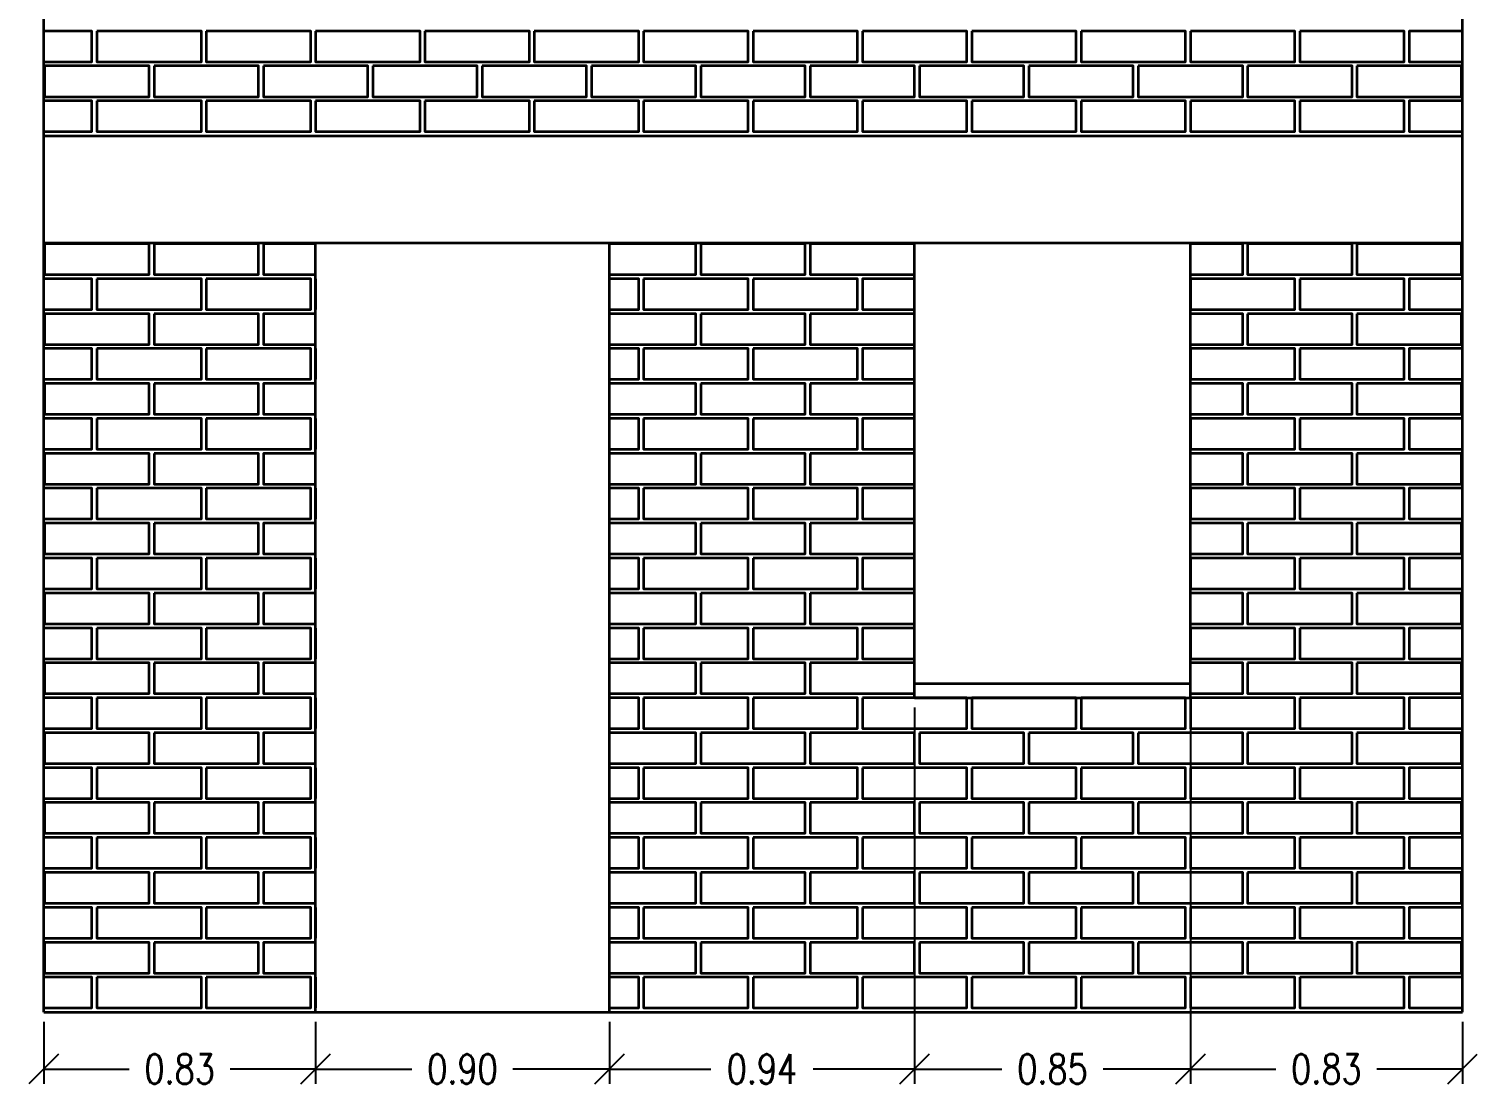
# Model space of a CAD drawing. Header units: metres. Extents: x 45 to 666, y -23 to 325.
# Drawn here: x 206.55 to 210.986, y 57.833 to 61.087 of the extents above; entities that cross this region are included whole.
import ezdxf

# ---------------------------------------------------------------- set-up
doc = ezdxf.new("R2010")
doc.units = ezdxf.units.M
doc.header["$LTSCALE"] = 5
doc.header["$MEASUREMENT"] = 0
doc.layers.get('0').update_dxf_attribs({"color": 30})
doc.layers.get('DEFPOINTS').update_dxf_attribs({"color": 210})
for name, color, linetype, lineweight in [('A-ANNO-DIMS', 3, 'Continuous', 18), ('A-ELEV-MBE1', 7, 'Continuous', 35), ('A-WALL-FULL', 7, 'Continuous', 35)]:
    doc.layers.add(name, color=color, linetype=linetype, lineweight=lineweight)
doc.styles.add('E-ROMANS', font='romans.shx', dxfattribs={"width": 0.8})
doc.dimstyles.new('E-0050_TICK_18', dxfattribs={"dimscale": 0.001, "dimtxt": 90, "dimasz": 90, "dimexe": 45, "dimexo": 30, "dimgap": 45, "dimtad": 0, "dimzin": 0, "dimdsep": 46, "dimtxsty": 'E-ROMANS', "dimblk": 'OBLIQUE', "dimcen": 45, "dimclrd": 256, "dimclre": 256, "dimclrt": 256, "dimadec": 0, "dimazin": 0, "dimtfac": 1, "dimtmove": 1, "dimatfit": 3, "dimldrblk": 'OPEN90', "dimfxl": 1, "dimtfill": 1, "dimtolj": 1, "dimtzin": 0, "dimarcsym": 0})

# ---------------------------------------------------------------- blocks, each defined once
blk = doc.blocks.new('_Oblique')
at = {"color": 0, "linetype": 'ByBlock', "lineweight": -2}
blk.add_line((-0.5, -0.5), (0.5, 0.5), dxfattribs=at)
blk = doc.blocks.new('*D457')
at = {"layer": 'A-ANNO-DIMS', "lineweight": -2, "transparency": 16777216}
for p, q in [((206.5951, 58.0448), (206.5951, 57.8557)), ((207.4281, 58.0448), (207.4281, 57.8557)), ((206.5951, 57.9007), (206.8568, 57.9007)), ((207.4281, 57.9007), (207.1663, 57.9007))]:
    blk.add_line(p, q, dxfattribs=at)
at = {"layer": 'DEFPOINTS', "color": 0, "transparency": 16777216}
for p in [(206.5951, 58.0748), (207.4281, 58.0748), (207.4281, 57.9007)]:
    blk.add_point(p, dxfattribs=at)
at = {"layer": 'A-ANNO-DIMS', "lineweight": -2, "transparency": 16777216, "xscale": 0.09, "yscale": 0.09, "zscale": 0.09, "rotation": 180}
blk.add_blockref('_Oblique', (206.5951, 57.9007), dxfattribs=at)
at = {"layer": 'A-ANNO-DIMS', "lineweight": -2, "transparency": 16777216, "xscale": 0.09, "yscale": 0.09, "zscale": 0.09}
blk.add_blockref('_Oblique', (207.4281, 57.9007), dxfattribs=at)
at = {"layer": 'A-ANNO-DIMS', "transparency": 16777216, "insert": (207.0116, 57.9007), "char_height": 0.09, "attachment_point": 5, "style": 'E-ROMANS', "bg_fill": 3, "box_fill_scale": 1.25, "bg_fill_color": 256, "bg_fill_true_color": 13158600, "bg_fill_transparency": 0}
blk.add_mtext('\\A1;0.83', dxfattribs=at)
blk = doc.blocks.new('_Open90')
at = {"color": 0, "linetype": 'ByBlock', "lineweight": -2}
for p, q in [((-0.5, 0.5), (0, 0)), ((0, 0), (-1, 0)), ((0, 0), (-0.5, -0.5))]:
    blk.add_line(p, q, dxfattribs=at)
blk = doc.blocks.new('*D458')
at = {"layer": 'A-ANNO-DIMS', "lineweight": -2, "transparency": 16777216}
for p, q in [((207.4281, 58.0448), (207.4281, 57.8557)), ((208.3281, 58.0448), (208.3281, 57.8557)), ((207.4281, 57.9007), (207.7233, 57.9007)), ((208.3281, 57.9007), (208.0328, 57.9007))]:
    blk.add_line(p, q, dxfattribs=at)
at = {"layer": 'DEFPOINTS', "color": 0, "transparency": 16777216}
for p in [(207.4281, 58.0748), (208.3281, 58.0748), (208.3281, 57.9007)]:
    blk.add_point(p, dxfattribs=at)
at = {"layer": 'A-ANNO-DIMS', "lineweight": -2, "transparency": 16777216, "xscale": 0.09, "yscale": 0.09, "zscale": 0.09, "rotation": 180}
blk.add_blockref('_Oblique', (207.4281, 57.9007), dxfattribs=at)
at = {"layer": 'A-ANNO-DIMS', "lineweight": -2, "transparency": 16777216, "xscale": 0.09, "yscale": 0.09, "zscale": 0.09}
blk.add_blockref('_Oblique', (208.3281, 57.9007), dxfattribs=at)
at = {"layer": 'A-ANNO-DIMS', "transparency": 16777216, "insert": (207.8781, 57.9007), "char_height": 0.09, "attachment_point": 5, "style": 'E-ROMANS', "bg_fill": 3, "box_fill_scale": 1.25, "bg_fill_color": 256, "bg_fill_true_color": 13158600, "bg_fill_transparency": 0}
blk.add_mtext('\\A1;0.90', dxfattribs=at)
blk = doc.blocks.new('*D459')
at = {"layer": 'A-ANNO-DIMS', "lineweight": -2, "transparency": 16777216}
for p, q in [((209.2631, 59.0078), (209.2631, 57.8557)), ((208.3281, 58.0448), (208.3281, 57.8557)), ((208.3281, 57.9007), (208.6391, 57.9007)), ((209.2631, 57.9007), (208.952, 57.9007))]:
    blk.add_line(p, q, dxfattribs=at)
at = {"layer": 'DEFPOINTS', "color": 0, "transparency": 16777216}
for p in [(209.2631, 59.0378), (208.3281, 58.0748), (209.2631, 57.9007)]:
    blk.add_point(p, dxfattribs=at)
at = {"layer": 'A-ANNO-DIMS', "lineweight": -2, "transparency": 16777216, "xscale": 0.09, "yscale": 0.09, "zscale": 0.09, "rotation": 180}
blk.add_blockref('_Oblique', (208.3281, 57.9007), dxfattribs=at)
at = {"layer": 'A-ANNO-DIMS', "lineweight": -2, "transparency": 16777216, "xscale": 0.09, "yscale": 0.09, "zscale": 0.09}
blk.add_blockref('_Oblique', (209.2631, 57.9007), dxfattribs=at)
at = {"layer": 'A-ANNO-DIMS', "transparency": 16777216, "insert": (208.7956, 57.9007), "char_height": 0.09, "attachment_point": 5, "style": 'E-ROMANS', "bg_fill": 3, "box_fill_scale": 1.25, "bg_fill_color": 256, "bg_fill_true_color": 13158600, "bg_fill_transparency": 0}
blk.add_mtext('\\A1;0.94', dxfattribs=at)
blk = doc.blocks.new('*D460')
at = {"layer": 'A-ANNO-DIMS', "lineweight": -2, "transparency": 16777216}
for p, q in [((209.2631, 59.0078), (209.2631, 57.8557)), ((210.1081, 59.0078), (210.1081, 57.8557)), ((209.2631, 57.9007), (209.5308, 57.9007)), ((210.1081, 57.9007), (209.8403, 57.9007))]:
    blk.add_line(p, q, dxfattribs=at)
at = {"layer": 'DEFPOINTS', "color": 0, "transparency": 16777216}
for p in [(209.2631, 59.0378), (210.1081, 59.0378), (210.1081, 57.9007)]:
    blk.add_point(p, dxfattribs=at)
at = {"layer": 'A-ANNO-DIMS', "lineweight": -2, "transparency": 16777216, "xscale": 0.09, "yscale": 0.09, "zscale": 0.09, "rotation": 180}
blk.add_blockref('_Oblique', (209.2631, 57.9007), dxfattribs=at)
at = {"layer": 'A-ANNO-DIMS', "lineweight": -2, "transparency": 16777216, "xscale": 0.09, "yscale": 0.09, "zscale": 0.09}
blk.add_blockref('_Oblique', (210.1081, 57.9007), dxfattribs=at)
at = {"layer": 'A-ANNO-DIMS', "transparency": 16777216, "insert": (209.6856, 57.9007), "char_height": 0.09, "attachment_point": 5, "style": 'E-ROMANS', "bg_fill": 3, "box_fill_scale": 1.25, "bg_fill_color": 256, "bg_fill_true_color": 13158600, "bg_fill_transparency": 0}
blk.add_mtext('\\A1;0.85', dxfattribs=at)
blk = doc.blocks.new('*D461')
at = {"layer": 'A-ANNO-DIMS', "lineweight": -2, "transparency": 16777216}
for p, q in [((210.1081, 59.0078), (210.1081, 57.8557)), ((210.9411, 58.0448), (210.9411, 57.8557)), ((210.1081, 57.9007), (210.3698, 57.9007)), ((210.9411, 57.9007), (210.6793, 57.9007))]:
    blk.add_line(p, q, dxfattribs=at)
at = {"layer": 'DEFPOINTS', "color": 0, "transparency": 16777216}
for p in [(210.1081, 59.0378), (210.9411, 58.0748), (210.9411, 57.9007)]:
    blk.add_point(p, dxfattribs=at)
at = {"layer": 'A-ANNO-DIMS', "lineweight": -2, "transparency": 16777216, "xscale": 0.09, "yscale": 0.09, "zscale": 0.09, "rotation": 180}
blk.add_blockref('_Oblique', (210.1081, 57.9007), dxfattribs=at)
at = {"layer": 'A-ANNO-DIMS', "lineweight": -2, "transparency": 16777216, "xscale": 0.09, "yscale": 0.09, "zscale": 0.09}
blk.add_blockref('_Oblique', (210.9411, 57.9007), dxfattribs=at)
at = {"layer": 'A-ANNO-DIMS', "transparency": 16777216, "insert": (210.5246, 57.9007), "char_height": 0.09, "attachment_point": 5, "style": 'E-ROMANS', "bg_fill": 3, "box_fill_scale": 1.25, "bg_fill_color": 256, "bg_fill_true_color": 13158600, "bg_fill_transparency": 0}
blk.add_mtext('\\A1;0.83', dxfattribs=at)

msp = doc.modelspace()

# ---------------------------------------------------------------- linework, layer by layer
at = {"layer": 'A-ELEV-MBE1'}
for points in [[(206.5951, 60.9866), (206.7431, 60.9866), (206.7431, 61.0806), (206.5951, 61.0806)], [(210.9411, 61.0806), (210.7781, 61.0806), (210.7781, 60.9866), (210.9411, 60.9866)], [(206.5951, 60.7726), (206.7431, 60.7726), (206.7431, 60.8666), (206.5951, 60.8666)], [(210.9411, 60.8666), (210.7781, 60.8666), (210.7781, 60.7726), (210.9411, 60.7726)], [(207.4281, 60.4288), (207.2681, 60.4288), (207.2681, 60.3348), (207.4281, 60.3348)], [(208.3281, 60.3348), (208.5931, 60.3348), (208.5931, 60.4288), (208.3281, 60.4288)], [(210.1081, 60.3348), (210.2681, 60.3348), (210.2681, 60.4288), (210.1081, 60.4288)], [(206.5951, 60.2278), (206.7431, 60.2278), (206.7431, 60.3218), (206.5951, 60.3218)], [(207.4281, 60.3218), (207.4281, 60.2278)], [(208.3281, 60.2278), (208.4181, 60.2278), (208.4181, 60.3218), (208.3281, 60.3218)], [(209.2631, 60.3218), (209.1031, 60.3218), (209.1031, 60.2278), (209.2631, 60.2278)], [(210.9411, 60.3218), (210.7781, 60.3218), (210.7781, 60.2278), (210.9411, 60.2278)], [(207.4281, 60.2148), (207.2681, 60.2148), (207.2681, 60.1208), (207.4281, 60.1208)], [(208.3281, 60.1208), (208.5931, 60.1208), (208.5931, 60.2148), (208.3281, 60.2148)], [(210.1081, 60.1208), (210.2681, 60.1208), (210.2681, 60.2148), (210.1081, 60.2148)], [(206.5951, 60.0138), (206.7431, 60.0138), (206.7431, 60.1078), (206.5951, 60.1078)], [(207.4281, 60.1078), (207.4281, 60.0138)], [(208.3281, 60.0138), (208.4181, 60.0138), (208.4181, 60.1078), (208.3281, 60.1078)], [(209.2631, 60.1078), (209.1031, 60.1078), (209.1031, 60.0138), (209.2631, 60.0138)], [(210.9411, 60.1078), (210.7781, 60.1078), (210.7781, 60.0138), (210.9411, 60.0138)], [(207.4281, 60.0008), (207.2681, 60.0008), (207.2681, 59.9068), (207.4281, 59.9068)], [(208.3281, 59.9068), (208.5931, 59.9068), (208.5931, 60.0008), (208.3281, 60.0008)], [(210.1081, 59.9068), (210.2681, 59.9068), (210.2681, 60.0008), (210.1081, 60.0008)], [(206.5951, 59.7998), (206.7431, 59.7998), (206.7431, 59.8938), (206.5951, 59.8938)], [(207.4281, 59.8938), (207.4281, 59.7998)], [(208.3281, 59.7998), (208.4181, 59.7998), (208.4181, 59.8938), (208.3281, 59.8938)], [(209.2631, 59.8938), (209.1031, 59.8938), (209.1031, 59.7998), (209.2631, 59.7998)], [(210.9411, 59.8938), (210.7781, 59.8938), (210.7781, 59.7998), (210.9411, 59.7998)], [(207.4281, 59.7868), (207.2681, 59.7868), (207.2681, 59.6928), (207.4281, 59.6928)], [(208.3281, 59.6928), (208.5931, 59.6928), (208.5931, 59.7868), (208.3281, 59.7868)], [(210.1081, 59.6928), (210.2681, 59.6928), (210.2681, 59.7868), (210.1081, 59.7868)], [(206.5951, 59.5858), (206.7431, 59.5858), (206.7431, 59.6798), (206.5951, 59.6798)], [(207.4281, 59.6798), (207.4281, 59.5858)], [(208.3281, 59.5858), (208.4181, 59.5858), (208.4181, 59.6798), (208.3281, 59.6798)], [(209.2631, 59.6798), (209.1031, 59.6798), (209.1031, 59.5858), (209.2631, 59.5858)], [(210.9411, 59.6798), (210.7781, 59.6798), (210.7781, 59.5858), (210.9411, 59.5858)], [(207.4281, 59.5728), (207.2681, 59.5728), (207.2681, 59.4788), (207.4281, 59.4788)], [(208.3281, 59.4788), (208.5931, 59.4788), (208.5931, 59.5728), (208.3281, 59.5728)], [(210.1081, 59.4788), (210.2681, 59.4788), (210.2681, 59.5728), (210.1081, 59.5728)], [(206.5951, 59.3718), (206.7431, 59.3718), (206.7431, 59.4658), (206.5951, 59.4658)], [(207.4281, 59.4658), (207.4281, 59.3718)], [(208.3281, 59.3718), (208.4181, 59.3718), (208.4181, 59.4658), (208.3281, 59.4658)], [(209.2631, 59.4658), (209.1031, 59.4658), (209.1031, 59.3718), (209.2631, 59.3718)], [(210.9411, 59.4658), (210.7781, 59.4658), (210.7781, 59.3718), (210.9411, 59.3718)], [(207.4281, 59.3588), (207.2681, 59.3588), (207.2681, 59.2648), (207.4281, 59.2648)], [(208.3281, 59.2648), (208.5931, 59.2648), (208.5931, 59.3588), (208.3281, 59.3588)], [(210.1081, 59.2648), (210.2681, 59.2648), (210.2681, 59.3588), (210.1081, 59.3588)], [(206.5951, 59.1578), (206.7431, 59.1578), (206.7431, 59.2518), (206.5951, 59.2518)], [(207.4281, 59.2518), (207.4281, 59.1578)], [(208.3281, 59.1578), (208.4181, 59.1578), (208.4181, 59.2518), (208.3281, 59.2518)], [(209.2631, 59.2518), (209.1031, 59.2518), (209.1031, 59.1578), (209.2631, 59.1578)], [(210.9411, 59.2518), (210.7781, 59.2518), (210.7781, 59.1578), (210.9411, 59.1578)], [(207.4281, 59.1448), (207.2681, 59.1448), (207.2681, 59.0508), (207.4281, 59.0508)], [(208.3281, 59.0508), (208.5931, 59.0508), (208.5931, 59.1448), (208.3281, 59.1448)], [(210.1081, 59.0508), (210.2681, 59.0508), (210.2681, 59.1448), (210.1081, 59.1448)], [(206.5951, 58.9438), (206.7431, 58.9438), (206.7431, 59.0378), (206.5951, 59.0378)], [(207.4281, 59.0378), (207.4281, 58.9438)], [(208.3281, 58.9438), (208.4181, 58.9438), (208.4181, 59.0378), (208.3281, 59.0378)], [(210.9411, 59.0378), (210.7781, 59.0378), (210.7781, 58.9438), (210.9411, 58.9438)], [(207.4281, 58.9308), (207.2681, 58.9308), (207.2681, 58.8368), (207.4281, 58.8368)], [(208.3281, 58.8368), (208.5931, 58.8368), (208.5931, 58.9308), (208.3281, 58.9308)], [(206.5951, 58.7298), (206.7431, 58.7298), (206.7431, 58.8238), (206.5951, 58.8238)], [(207.4281, 58.8238), (207.4281, 58.7298)], [(208.3281, 58.7298), (208.4181, 58.7298), (208.4181, 58.8238), (208.3281, 58.8238)], [(210.9411, 58.8238), (210.7781, 58.8238), (210.7781, 58.7298), (210.9411, 58.7298)], [(207.4281, 58.7168), (207.2681, 58.7168), (207.2681, 58.6228), (207.4281, 58.6228)], [(208.3281, 58.6228), (208.5931, 58.6228), (208.5931, 58.7168), (208.3281, 58.7168)], [(206.5951, 58.5158), (206.7431, 58.5158), (206.7431, 58.6098), (206.5951, 58.6098)], [(207.4281, 58.6098), (207.4281, 58.5158)], [(208.3281, 58.5158), (208.4181, 58.5158), (208.4181, 58.6098), (208.3281, 58.6098)], [(210.9411, 58.6098), (210.7781, 58.6098), (210.7781, 58.5158), (210.9411, 58.5158)], [(207.4281, 58.5028), (207.2681, 58.5028), (207.2681, 58.4088), (207.4281, 58.4088)], [(208.3281, 58.4088), (208.5931, 58.4088), (208.5931, 58.5028), (208.3281, 58.5028)], [(206.5951, 58.3018), (206.7431, 58.3018), (206.7431, 58.3958), (206.5951, 58.3958)], [(207.4281, 58.3958), (207.4281, 58.3018)], [(208.3281, 58.3018), (208.4181, 58.3018), (208.4181, 58.3958), (208.3281, 58.3958)], [(210.9411, 58.3958), (210.7781, 58.3958), (210.7781, 58.3018), (210.9411, 58.3018)], [(207.4281, 58.2888), (207.2681, 58.2888), (207.2681, 58.1948), (207.4281, 58.1948)], [(208.3281, 58.1948), (208.5931, 58.1948), (208.5931, 58.2888), (208.3281, 58.2888)], [(206.5951, 58.0878), (206.7431, 58.0878), (206.7431, 58.1818), (206.5951, 58.1818)], [(207.4281, 58.1818), (207.4281, 58.0878)], [(208.3281, 58.0878), (208.4181, 58.0878), (208.4181, 58.1818), (208.3281, 58.1818)], [(210.9411, 58.1818), (210.7781, 58.1818), (210.7781, 58.0878), (210.9411, 58.0878)]]:
    msp.add_lwpolyline(points, dxfattribs=at)
for points in [[(206.7581, 61.0806), (206.7581, 60.9866), (207.0781, 60.9866), (207.0781, 61.0806)], [(207.0931, 61.0806), (207.0931, 60.9866), (207.4131, 60.9866), (207.4131, 61.0806)], [(207.4281, 61.0806), (207.4281, 60.9866), (207.7481, 60.9866), (207.7481, 61.0806)], [(207.7631, 61.0806), (207.7631, 60.9866), (208.0831, 60.9866), (208.0831, 61.0806)], [(208.0981, 61.0806), (208.0981, 60.9866), (208.4181, 60.9866), (208.4181, 61.0806)], [(208.4331, 61.0806), (208.4331, 60.9866), (208.7531, 60.9866), (208.7531, 61.0806)], [(208.7681, 61.0806), (208.7681, 60.9866), (209.0881, 60.9866), (209.0881, 61.0806)], [(209.1031, 61.0806), (209.1031, 60.9866), (209.4231, 60.9866), (209.4231, 61.0806)], [(209.4381, 61.0806), (209.4381, 60.9866), (209.7581, 60.9866), (209.7581, 61.0806)], [(209.7731, 61.0806), (209.7731, 60.9866), (210.0931, 60.9866), (210.0931, 61.0806)], [(210.1081, 61.0806), (210.1081, 60.9866), (210.4281, 60.9866), (210.4281, 61.0806)], [(210.4431, 61.0806), (210.4431, 60.9866), (210.7631, 60.9866), (210.7631, 61.0806)], [(206.5981, 60.9736), (206.5981, 60.8796), (206.9181, 60.8796), (206.9181, 60.9736)], [(206.9331, 60.9736), (206.9331, 60.8796), (207.2531, 60.8796), (207.2531, 60.9736)], [(207.2681, 60.9736), (207.2681, 60.8796), (207.5881, 60.8796), (207.5881, 60.9736)], [(207.6031, 60.9736), (207.6031, 60.8796), (207.9231, 60.8796), (207.9231, 60.9736)], [(207.9381, 60.9736), (207.9381, 60.8796), (208.2581, 60.8796), (208.2581, 60.9736)], [(208.2731, 60.9736), (208.2731, 60.8796), (208.5931, 60.8796), (208.5931, 60.9736)], [(208.6081, 60.9736), (208.6081, 60.8796), (208.9281, 60.8796), (208.9281, 60.9736)], [(208.9431, 60.9736), (208.9431, 60.8796), (209.2631, 60.8796), (209.2631, 60.9736)], [(209.2781, 60.9736), (209.2781, 60.8796), (209.5981, 60.8796), (209.5981, 60.9736)], [(209.6131, 60.9736), (209.6131, 60.8796), (209.9331, 60.8796), (209.9331, 60.9736)], [(209.9481, 60.9736), (209.9481, 60.8796), (210.2681, 60.8796), (210.2681, 60.9736)], [(210.2831, 60.9736), (210.2831, 60.8796), (210.6031, 60.8796), (210.6031, 60.9736)], [(210.6181, 60.9736), (210.6181, 60.8796), (210.9381, 60.8796), (210.9381, 60.9736)], [(206.7581, 60.8666), (206.7581, 60.7726), (207.0781, 60.7726), (207.0781, 60.8666)], [(207.0931, 60.8666), (207.0931, 60.7726), (207.4131, 60.7726), (207.4131, 60.8666)], [(207.4281, 60.8666), (207.4281, 60.7726), (207.7481, 60.7726), (207.7481, 60.8666)], [(207.7631, 60.8666), (207.7631, 60.7726), (208.0831, 60.7726), (208.0831, 60.8666)], [(208.0981, 60.8666), (208.0981, 60.7726), (208.4181, 60.7726), (208.4181, 60.8666)], [(208.4331, 60.8666), (208.4331, 60.7726), (208.7531, 60.7726), (208.7531, 60.8666)], [(208.7681, 60.8666), (208.7681, 60.7726), (209.0881, 60.7726), (209.0881, 60.8666)], [(209.1031, 60.8666), (209.1031, 60.7726), (209.4231, 60.7726), (209.4231, 60.8666)], [(209.4381, 60.8666), (209.4381, 60.7726), (209.7581, 60.7726), (209.7581, 60.8666)], [(209.7731, 60.8666), (209.7731, 60.7726), (210.0931, 60.7726), (210.0931, 60.8666)], [(210.1081, 60.8666), (210.1081, 60.7726), (210.4281, 60.7726), (210.4281, 60.8666)], [(210.4431, 60.8666), (210.4431, 60.7726), (210.7631, 60.7726), (210.7631, 60.8666)], [(206.5981, 60.4288), (206.5981, 60.3348), (206.9181, 60.3348), (206.9181, 60.4288)], [(206.9331, 60.4288), (206.9331, 60.3348), (207.2531, 60.3348), (207.2531, 60.4288)], [(208.6081, 60.4288), (208.6081, 60.3348), (208.9281, 60.3348), (208.9281, 60.4288)], [(208.9431, 60.4288), (208.9431, 60.3348), (209.2631, 60.3348), (209.2631, 60.4288)], [(210.2831, 60.4288), (210.2831, 60.3348), (210.6031, 60.3348), (210.6031, 60.4288)], [(210.6181, 60.4288), (210.6181, 60.3348), (210.9381, 60.3348), (210.9381, 60.4288)], [(206.7581, 60.3218), (206.7581, 60.2278), (207.0781, 60.2278), (207.0781, 60.3218)], [(207.0931, 60.3218), (207.0931, 60.2278), (207.4131, 60.2278), (207.4131, 60.3218)], [(208.4331, 60.3218), (208.4331, 60.2278), (208.7531, 60.2278), (208.7531, 60.3218)], [(208.7681, 60.3218), (208.7681, 60.2278), (209.0881, 60.2278), (209.0881, 60.3218)], [(210.1081, 60.3218), (210.1081, 60.2278), (210.4281, 60.2278), (210.4281, 60.3218)], [(210.4431, 60.3218), (210.4431, 60.2278), (210.7631, 60.2278), (210.7631, 60.3218)], [(206.5981, 60.2148), (206.5981, 60.1208), (206.9181, 60.1208), (206.9181, 60.2148)], [(206.9331, 60.2148), (206.9331, 60.1208), (207.2531, 60.1208), (207.2531, 60.2148)], [(208.6081, 60.2148), (208.6081, 60.1208), (208.9281, 60.1208), (208.9281, 60.2148)], [(208.9431, 60.2148), (208.9431, 60.1208), (209.2631, 60.1208), (209.2631, 60.2148)], [(210.2831, 60.2148), (210.2831, 60.1208), (210.6031, 60.1208), (210.6031, 60.2148)], [(210.6181, 60.2148), (210.6181, 60.1208), (210.9381, 60.1208), (210.9381, 60.2148)], [(206.7581, 60.1078), (206.7581, 60.0138), (207.0781, 60.0138), (207.0781, 60.1078)], [(207.0931, 60.1078), (207.0931, 60.0138), (207.4131, 60.0138), (207.4131, 60.1078)], [(208.4331, 60.1078), (208.4331, 60.0138), (208.7531, 60.0138), (208.7531, 60.1078)], [(208.7681, 60.1078), (208.7681, 60.0138), (209.0881, 60.0138), (209.0881, 60.1078)], [(210.1081, 60.1078), (210.1081, 60.0138), (210.4281, 60.0138), (210.4281, 60.1078)], [(210.4431, 60.1078), (210.4431, 60.0138), (210.7631, 60.0138), (210.7631, 60.1078)], [(206.5981, 60.0008), (206.5981, 59.9068), (206.9181, 59.9068), (206.9181, 60.0008)], [(206.9331, 60.0008), (206.9331, 59.9068), (207.2531, 59.9068), (207.2531, 60.0008)], [(208.6081, 60.0008), (208.6081, 59.9068), (208.9281, 59.9068), (208.9281, 60.0008)], [(208.9431, 60.0008), (208.9431, 59.9068), (209.2631, 59.9068), (209.2631, 60.0008)], [(210.2831, 60.0008), (210.2831, 59.9068), (210.6031, 59.9068), (210.6031, 60.0008)], [(210.6181, 60.0008), (210.6181, 59.9068), (210.9381, 59.9068), (210.9381, 60.0008)], [(206.7581, 59.8938), (206.7581, 59.7998), (207.0781, 59.7998), (207.0781, 59.8938)], [(207.0931, 59.8938), (207.0931, 59.7998), (207.4131, 59.7998), (207.4131, 59.8938)], [(208.4331, 59.8938), (208.4331, 59.7998), (208.7531, 59.7998), (208.7531, 59.8938)], [(208.7681, 59.8938), (208.7681, 59.7998), (209.0881, 59.7998), (209.0881, 59.8938)], [(210.1081, 59.8938), (210.1081, 59.7998), (210.4281, 59.7998), (210.4281, 59.8938)], [(210.4431, 59.8938), (210.4431, 59.7998), (210.7631, 59.7998), (210.7631, 59.8938)], [(206.5981, 59.7868), (206.5981, 59.6928), (206.9181, 59.6928), (206.9181, 59.7868)], [(206.9331, 59.7868), (206.9331, 59.6928), (207.2531, 59.6928), (207.2531, 59.7868)], [(208.6081, 59.7868), (208.6081, 59.6928), (208.9281, 59.6928), (208.9281, 59.7868)], [(208.9431, 59.7868), (208.9431, 59.6928), (209.2631, 59.6928), (209.2631, 59.7868)], [(210.2831, 59.7868), (210.2831, 59.6928), (210.6031, 59.6928), (210.6031, 59.7868)], [(210.6181, 59.7868), (210.6181, 59.6928), (210.9381, 59.6928), (210.9381, 59.7868)], [(206.7581, 59.6798), (206.7581, 59.5858), (207.0781, 59.5858), (207.0781, 59.6798)], [(207.0931, 59.6798), (207.0931, 59.5858), (207.4131, 59.5858), (207.4131, 59.6798)], [(208.4331, 59.6798), (208.4331, 59.5858), (208.7531, 59.5858), (208.7531, 59.6798)], [(208.7681, 59.6798), (208.7681, 59.5858), (209.0881, 59.5858), (209.0881, 59.6798)], [(210.1081, 59.6798), (210.1081, 59.5858), (210.4281, 59.5858), (210.4281, 59.6798)], [(210.4431, 59.6798), (210.4431, 59.5858), (210.7631, 59.5858), (210.7631, 59.6798)], [(206.5981, 59.5728), (206.5981, 59.4788), (206.9181, 59.4788), (206.9181, 59.5728)], [(206.9331, 59.5728), (206.9331, 59.4788), (207.2531, 59.4788), (207.2531, 59.5728)], [(208.6081, 59.5728), (208.6081, 59.4788), (208.9281, 59.4788), (208.9281, 59.5728)], [(208.9431, 59.5728), (208.9431, 59.4788), (209.2631, 59.4788), (209.2631, 59.5728)], [(210.2831, 59.5728), (210.2831, 59.4788), (210.6031, 59.4788), (210.6031, 59.5728)], [(210.6181, 59.5728), (210.6181, 59.4788), (210.9381, 59.4788), (210.9381, 59.5728)], [(206.7581, 59.4658), (206.7581, 59.3718), (207.0781, 59.3718), (207.0781, 59.4658)], [(207.0931, 59.4658), (207.0931, 59.3718), (207.4131, 59.3718), (207.4131, 59.4658)], [(208.4331, 59.4658), (208.4331, 59.3718), (208.7531, 59.3718), (208.7531, 59.4658)], [(208.7681, 59.4658), (208.7681, 59.3718), (209.0881, 59.3718), (209.0881, 59.4658)], [(210.1081, 59.4658), (210.1081, 59.3718), (210.4281, 59.3718), (210.4281, 59.4658)], [(210.4431, 59.4658), (210.4431, 59.3718), (210.7631, 59.3718), (210.7631, 59.4658)], [(206.5981, 59.3588), (206.5981, 59.2648), (206.9181, 59.2648), (206.9181, 59.3588)], [(206.9331, 59.3588), (206.9331, 59.2648), (207.2531, 59.2648), (207.2531, 59.3588)], [(208.6081, 59.3588), (208.6081, 59.2648), (208.9281, 59.2648), (208.9281, 59.3588)], [(208.9431, 59.3588), (208.9431, 59.2648), (209.2631, 59.2648), (209.2631, 59.3588)], [(210.2831, 59.3588), (210.2831, 59.2648), (210.6031, 59.2648), (210.6031, 59.3588)], [(210.6181, 59.3588), (210.6181, 59.2648), (210.9381, 59.2648), (210.9381, 59.3588)], [(206.7581, 59.2518), (206.7581, 59.1578), (207.0781, 59.1578), (207.0781, 59.2518)], [(207.0931, 59.2518), (207.0931, 59.1578), (207.4131, 59.1578), (207.4131, 59.2518)], [(208.4331, 59.2518), (208.4331, 59.1578), (208.7531, 59.1578), (208.7531, 59.2518)], [(208.7681, 59.2518), (208.7681, 59.1578), (209.0881, 59.1578), (209.0881, 59.2518)], [(210.1081, 59.2518), (210.1081, 59.1578), (210.4281, 59.1578), (210.4281, 59.2518)], [(210.4431, 59.2518), (210.4431, 59.1578), (210.7631, 59.1578), (210.7631, 59.2518)], [(206.5981, 59.1448), (206.5981, 59.0508), (206.9181, 59.0508), (206.9181, 59.1448)], [(206.9331, 59.1448), (206.9331, 59.0508), (207.2531, 59.0508), (207.2531, 59.1448)], [(208.6081, 59.1448), (208.6081, 59.0508), (208.9281, 59.0508), (208.9281, 59.1448)], [(208.9431, 59.1448), (208.9431, 59.0508), (209.2631, 59.0508), (209.2631, 59.1448)], [(210.2831, 59.1448), (210.2831, 59.0508), (210.6031, 59.0508), (210.6031, 59.1448)], [(210.6181, 59.1448), (210.6181, 59.0508), (210.9381, 59.0508), (210.9381, 59.1448)], [(206.7581, 59.0378), (206.7581, 58.9438), (207.0781, 58.9438), (207.0781, 59.0378)], [(207.0931, 59.0378), (207.0931, 58.9438), (207.4131, 58.9438), (207.4131, 59.0378)], [(208.4331, 59.0378), (208.4331, 58.9438), (208.7531, 58.9438), (208.7531, 59.0378)], [(208.7681, 59.0378), (208.7681, 58.9438), (209.0881, 58.9438), (209.0881, 59.0378)], [(209.1031, 59.0378), (209.1031, 58.9438), (209.4231, 58.9438), (209.4231, 59.0378)], [(209.4381, 59.0378), (209.4381, 58.9438), (209.7581, 58.9438), (209.7581, 59.0378)], [(209.7731, 59.0378), (209.7731, 58.9438), (210.0931, 58.9438), (210.0931, 59.0378)], [(210.1081, 59.0378), (210.1081, 58.9438), (210.4281, 58.9438), (210.4281, 59.0378)], [(210.4431, 59.0378), (210.4431, 58.9438), (210.7631, 58.9438), (210.7631, 59.0378)], [(206.5981, 58.9308), (206.5981, 58.8368), (206.9181, 58.8368), (206.9181, 58.9308)], [(206.9331, 58.9308), (206.9331, 58.8368), (207.2531, 58.8368), (207.2531, 58.9308)], [(208.6081, 58.9308), (208.6081, 58.8368), (208.9281, 58.8368), (208.9281, 58.9308)], [(208.9431, 58.9308), (208.9431, 58.8368), (209.2631, 58.8368), (209.2631, 58.9308)], [(209.2781, 58.9308), (209.2781, 58.8368), (209.5981, 58.8368), (209.5981, 58.9308)], [(209.6131, 58.9308), (209.6131, 58.8368), (209.9331, 58.8368), (209.9331, 58.9308)], [(209.9481, 58.9308), (209.9481, 58.8368), (210.2681, 58.8368), (210.2681, 58.9308)], [(210.2831, 58.9308), (210.2831, 58.8368), (210.6031, 58.8368), (210.6031, 58.9308)], [(210.6181, 58.9308), (210.6181, 58.8368), (210.9381, 58.8368), (210.9381, 58.9308)], [(206.7581, 58.8238), (206.7581, 58.7298), (207.0781, 58.7298), (207.0781, 58.8238)], [(207.0931, 58.8238), (207.0931, 58.7298), (207.4131, 58.7298), (207.4131, 58.8238)], [(208.4331, 58.8238), (208.4331, 58.7298), (208.7531, 58.7298), (208.7531, 58.8238)], [(208.7681, 58.8238), (208.7681, 58.7298), (209.0881, 58.7298), (209.0881, 58.8238)], [(209.1031, 58.8238), (209.1031, 58.7298), (209.4231, 58.7298), (209.4231, 58.8238)], [(209.4381, 58.8238), (209.4381, 58.7298), (209.7581, 58.7298), (209.7581, 58.8238)], [(209.7731, 58.8238), (209.7731, 58.7298), (210.0931, 58.7298), (210.0931, 58.8238)], [(210.1081, 58.8238), (210.1081, 58.7298), (210.4281, 58.7298), (210.4281, 58.8238)], [(210.4431, 58.8238), (210.4431, 58.7298), (210.7631, 58.7298), (210.7631, 58.8238)], [(206.5981, 58.7168), (206.5981, 58.6228), (206.9181, 58.6228), (206.9181, 58.7168)], [(206.9331, 58.7168), (206.9331, 58.6228), (207.2531, 58.6228), (207.2531, 58.7168)], [(208.6081, 58.7168), (208.6081, 58.6228), (208.9281, 58.6228), (208.9281, 58.7168)], [(208.9431, 58.7168), (208.9431, 58.6228), (209.2631, 58.6228), (209.2631, 58.7168)], [(209.2781, 58.7168), (209.2781, 58.6228), (209.5981, 58.6228), (209.5981, 58.7168)], [(209.6131, 58.7168), (209.6131, 58.6228), (209.9331, 58.6228), (209.9331, 58.7168)], [(209.9481, 58.7168), (209.9481, 58.6228), (210.2681, 58.6228), (210.2681, 58.7168)], [(210.2831, 58.7168), (210.2831, 58.6228), (210.6031, 58.6228), (210.6031, 58.7168)], [(210.6181, 58.7168), (210.6181, 58.6228), (210.9381, 58.6228), (210.9381, 58.7168)], [(206.7581, 58.6098), (206.7581, 58.5158), (207.0781, 58.5158), (207.0781, 58.6098)], [(207.0931, 58.6098), (207.0931, 58.5158), (207.4131, 58.5158), (207.4131, 58.6098)], [(208.4331, 58.6098), (208.4331, 58.5158), (208.7531, 58.5158), (208.7531, 58.6098)], [(208.7681, 58.6098), (208.7681, 58.5158), (209.0881, 58.5158), (209.0881, 58.6098)], [(209.1031, 58.6098), (209.1031, 58.5158), (209.4231, 58.5158), (209.4231, 58.6098)], [(209.4381, 58.6098), (209.4381, 58.5158), (209.7581, 58.5158), (209.7581, 58.6098)], [(209.7731, 58.6098), (209.7731, 58.5158), (210.0931, 58.5158), (210.0931, 58.6098)], [(210.1081, 58.6098), (210.1081, 58.5158), (210.4281, 58.5158), (210.4281, 58.6098)], [(210.4431, 58.6098), (210.4431, 58.5158), (210.7631, 58.5158), (210.7631, 58.6098)], [(206.5981, 58.5028), (206.5981, 58.4088), (206.9181, 58.4088), (206.9181, 58.5028)], [(206.9331, 58.5028), (206.9331, 58.4088), (207.2531, 58.4088), (207.2531, 58.5028)], [(208.6081, 58.5028), (208.6081, 58.4088), (208.9281, 58.4088), (208.9281, 58.5028)], [(208.9431, 58.5028), (208.9431, 58.4088), (209.2631, 58.4088), (209.2631, 58.5028)], [(209.2781, 58.5028), (209.2781, 58.4088), (209.5981, 58.4088), (209.5981, 58.5028)], [(209.6131, 58.5028), (209.6131, 58.4088), (209.9331, 58.4088), (209.9331, 58.5028)], [(209.9481, 58.5028), (209.9481, 58.4088), (210.2681, 58.4088), (210.2681, 58.5028)], [(210.2831, 58.5028), (210.2831, 58.4088), (210.6031, 58.4088), (210.6031, 58.5028)], [(210.6181, 58.5028), (210.6181, 58.4088), (210.9381, 58.4088), (210.9381, 58.5028)], [(206.7581, 58.3958), (206.7581, 58.3018), (207.0781, 58.3018), (207.0781, 58.3958)], [(207.0931, 58.3958), (207.0931, 58.3018), (207.4131, 58.3018), (207.4131, 58.3958)], [(208.4331, 58.3958), (208.4331, 58.3018), (208.7531, 58.3018), (208.7531, 58.3958)], [(208.7681, 58.3958), (208.7681, 58.3018), (209.0881, 58.3018), (209.0881, 58.3958)], [(209.1031, 58.3958), (209.1031, 58.3018), (209.4231, 58.3018), (209.4231, 58.3958)], [(209.4381, 58.3958), (209.4381, 58.3018), (209.7581, 58.3018), (209.7581, 58.3958)], [(209.7731, 58.3958), (209.7731, 58.3018), (210.0931, 58.3018), (210.0931, 58.3958)], [(210.1081, 58.3958), (210.1081, 58.3018), (210.4281, 58.3018), (210.4281, 58.3958)], [(210.4431, 58.3958), (210.4431, 58.3018), (210.7631, 58.3018), (210.7631, 58.3958)], [(206.5981, 58.2888), (206.5981, 58.1948), (206.9181, 58.1948), (206.9181, 58.2888)], [(206.9331, 58.2888), (206.9331, 58.1948), (207.2531, 58.1948), (207.2531, 58.2888)], [(208.6081, 58.2888), (208.6081, 58.1948), (208.9281, 58.1948), (208.9281, 58.2888)], [(208.9431, 58.2888), (208.9431, 58.1948), (209.2631, 58.1948), (209.2631, 58.2888)], [(209.2781, 58.2888), (209.2781, 58.1948), (209.5981, 58.1948), (209.5981, 58.2888)], [(209.6131, 58.2888), (209.6131, 58.1948), (209.9331, 58.1948), (209.9331, 58.2888)], [(209.9481, 58.2888), (209.9481, 58.1948), (210.2681, 58.1948), (210.2681, 58.2888)], [(210.2831, 58.2888), (210.2831, 58.1948), (210.6031, 58.1948), (210.6031, 58.2888)], [(210.6181, 58.2888), (210.6181, 58.1948), (210.9381, 58.1948), (210.9381, 58.2888)], [(206.7581, 58.1818), (206.7581, 58.0878), (207.0781, 58.0878), (207.0781, 58.1818)], [(207.0931, 58.1818), (207.0931, 58.0878), (207.4131, 58.0878), (207.4131, 58.1818)], [(208.4331, 58.1818), (208.4331, 58.0878), (208.7531, 58.0878), (208.7531, 58.1818)], [(208.7681, 58.1818), (208.7681, 58.0878), (209.0881, 58.0878), (209.0881, 58.1818)], [(209.1031, 58.1818), (209.1031, 58.0878), (209.4231, 58.0878), (209.4231, 58.1818)], [(209.4381, 58.1818), (209.4381, 58.0878), (209.7581, 58.0878), (209.7581, 58.1818)], [(209.7731, 58.1818), (209.7731, 58.0878), (210.0931, 58.0878), (210.0931, 58.1818)], [(210.1081, 58.1818), (210.1081, 58.0878), (210.4281, 58.0878), (210.4281, 58.1818)], [(210.4431, 58.1818), (210.4431, 58.0878), (210.7631, 58.0878), (210.7631, 58.1818)]]:
    msp.add_lwpolyline(points, close=True, dxfattribs=at)
at = {"layer": 'A-WALL-FULL'}
for p, q in [((206.5951, 58.0748), (206.5951, 63.1166)), ((210.9411, 58.0748), (210.9411, 63.1166)), ((206.5951, 60.7596), (210.9411, 60.7596)), ((206.5951, 60.4318), (210.9411, 60.4318)), ((207.4281, 58.0748), (207.4281, 60.4318)), ((208.3281, 58.0748), (208.3281, 60.4318)), ((209.2631, 59.0378), (209.2631, 60.4318)), ((210.1081, 59.0378), (210.1081, 60.4318)), ((209.2631, 59.0818), (210.1081, 59.0818)), ((209.2631, 59.0378), (210.1081, 59.0378)), ((206.5951, 58.0748), (210.9411, 58.0748))]:
    msp.add_line(p, q, dxfattribs=at)

# ---------------------------------------------------------------- next in the draw order: dimensions: what is measured, and where the dimension line sits
at = {"layer": 'A-ANNO-DIMS'}
dim = msp.add_linear_dim(base=(207.4281, 57.9007), p1=(206.5951, 58.0748), p2=(207.4281, 58.0748), dimstyle='E-0050_TICK_18', dxfattribs=at)
dim.commit()
dim.dimension.update_dxf_attribs({"geometry": '*D457', "text_midpoint": (207.0116, 57.9007)})

# ---------------------------------------------------------------- next in the draw order: dimensions: what is measured, and where the dimension line sits
dim = msp.add_linear_dim(base=(208.3281, 57.9007), p1=(207.4281, 58.0748), p2=(208.3281, 58.0748), dimstyle='E-0050_TICK_18', dxfattribs=at)
dim.commit()
dim.dimension.update_dxf_attribs({"geometry": '*D458', "text_midpoint": (207.8781, 57.9007)})

# ---------------------------------------------------------------- next in the draw order: dimensions: what is measured, and where the dimension line sits
dim = msp.add_linear_dim(base=(209.2630518761, 57.9007334828), p1=(208.3280518761, 58.0748284902), p2=(209.2630518761, 59.0378284902), dimstyle='E-0050_TICK_18', dxfattribs=at)
dim.commit()
dim.dimension.update_dxf_attribs({"geometry": '*D459', "text_midpoint": (208.7955518761, 57.9007334828)})

# ---------------------------------------------------------------- next in the draw order: dimensions: what is measured, and where the dimension line sits
dim = msp.add_linear_dim(base=(210.1080518761, 57.9007334828), p1=(209.2630518761, 59.0378284902), p2=(210.1080518761, 59.0378284902), dimstyle='E-0050_TICK_18', dxfattribs=at)
dim.commit()
dim.dimension.update_dxf_attribs({"geometry": '*D460', "text_midpoint": (209.6855518761, 57.9007334828)})

# ---------------------------------------------------------------- next in the draw order: dimensions: what is measured, and where the dimension line sits
dim = msp.add_linear_dim(base=(210.9411, 57.9007), p1=(210.1081, 59.0378), p2=(210.9411, 58.0748), dimstyle='E-0050_TICK_18', dxfattribs=at)
dim.commit()
dim.dimension.update_dxf_attribs({"geometry": '*D461', "text_midpoint": (210.5246, 57.9007)})

doc.saveas('drawing.dxf')
